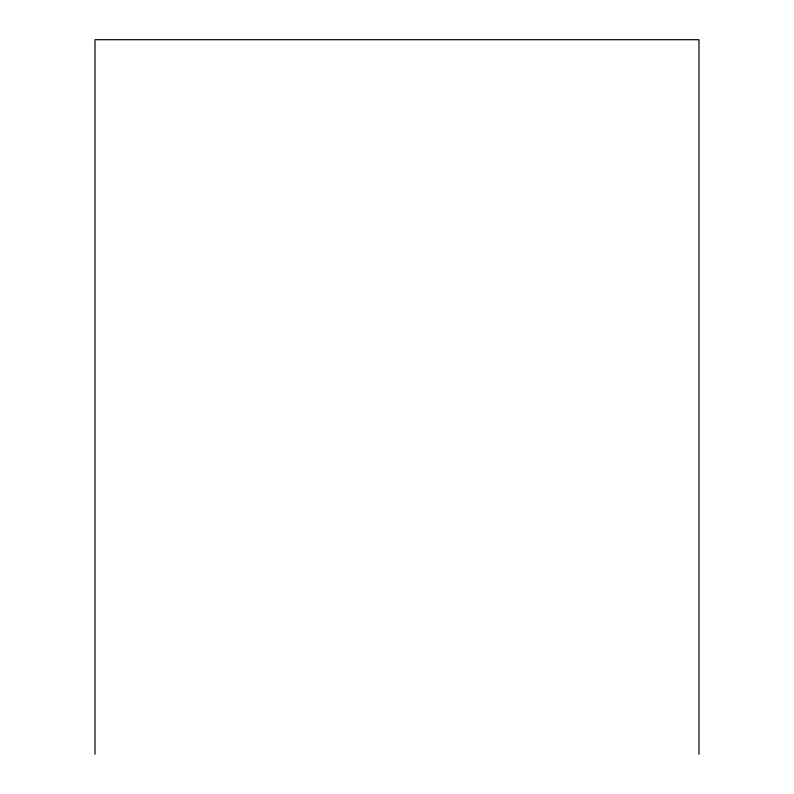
<?xml version="1.0" encoding="UTF-8"?>
<svg xmlns="http://www.w3.org/2000/svg" width="794" height="794" viewBox="0 0 794 794"><rect width="100%" height="100%" fill="white"/><g stroke="black" fill="none" stroke-linecap="round" stroke-linejoin="round"><path stroke-width="1.19" d="M698.978 754.3L698.978 39.7L95.022 39.7L95.022 754.3"/></g></svg>
